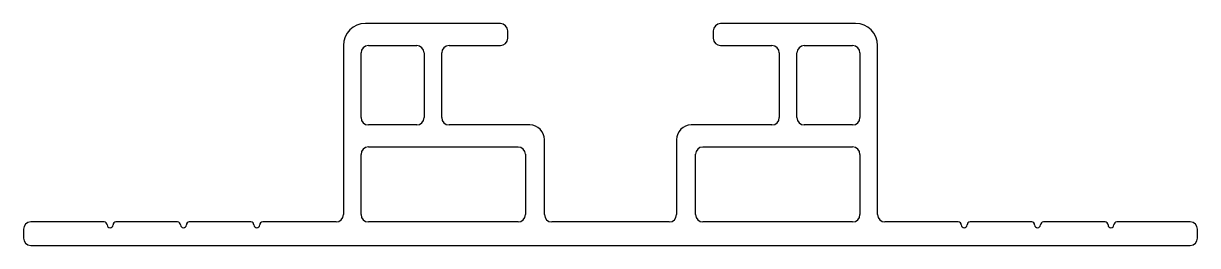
# Model space of a CAD drawing. Extents: x 2195.3 to 2275.3, y 2097.9 to 2113.
import ezdxf

# ---------------------------------------------------------------- set-up
doc = ezdxf.new("R2010")
doc.units = 0
doc.layers.get('0').update_dxf_attribs({"linetype": 'CONTINUOUS'})

msp = doc.modelspace()

# ---------------------------------------------------------------- linework, layer by layer
for p, q in [((2227.82, 2113.033), (2218.62, 2113.033)), ((2252.02, 2113.033), (2242.82, 2113.033)), ((2228.32, 2112.033), (2228.32, 2112.533)), ((2242.32, 2112.533), (2242.32, 2112.033)), ((2217.12, 2111.533), (2217.12, 2100.033)), ((2218.82, 2111.533), (2222.12, 2111.533)), ((2224.32, 2111.533), (2227.82, 2111.533)), ((2242.82, 2111.533), (2246.32, 2111.533)), ((2248.52, 2111.533), (2251.82, 2111.533)), ((2253.52, 2100.033), (2253.52, 2111.533)), ((2218.32, 2106.633), (2218.32, 2111.033)), ((2222.62, 2111.033), (2222.62, 2106.633)), ((2223.82, 2106.633), (2223.82, 2111.033)), ((2246.82, 2111.033), (2246.82, 2106.633)), ((2248.02, 2106.633), (2248.02, 2111.033)), ((2252.32, 2111.033), (2252.32, 2106.633)), ((2222.12, 2106.133), (2218.82, 2106.133)), ((2229.82, 2106.133), (2224.32, 2106.133)), ((2246.32, 2106.133), (2240.82, 2106.133)), ((2251.82, 2106.133), (2248.52, 2106.133)), ((2230.82, 2100.033), (2230.82, 2105.133)), ((2239.82, 2105.133), (2239.82, 2100.033)), ((2218.32, 2100.033), (2218.32, 2104.133)), ((2218.82, 2104.633), (2229.031, 2104.633)), ((2229.52, 2104.144), (2229.52, 2100.033)), ((2241.12, 2100.033), (2241.12, 2104.144)), ((2241.608, 2104.633), (2251.82, 2104.633)), ((2252.32, 2104.133), (2252.32, 2100.033)), ((2200.82, 2099.533), (2195.82, 2099.533)), ((2205.82, 2099.533), (2201.62, 2099.533)), ((2210.82, 2099.533), (2206.62, 2099.533)), ((2216.62, 2099.533), (2211.62, 2099.533)), ((2229.02, 2099.533), (2218.82, 2099.533)), ((2239.32, 2099.533), (2231.32, 2099.533)), ((2251.82, 2099.533), (2241.62, 2099.533)), ((2259.02, 2099.533), (2254.02, 2099.533)), ((2264.02, 2099.533), (2259.82, 2099.533)), ((2269.02, 2099.533), (2264.82, 2099.533)), ((2274.82, 2099.533), (2269.82, 2099.533)), ((2195.32, 2099.033), (2195.32, 2098.433)), ((2275.32, 2098.433), (2275.32, 2099.033)), ((2195.82, 2097.933), (2274.82, 2097.933))]:
    msp.add_line(p, q)
for centre, radius, start, end in [((2218.62, 2111.533), 1.5, 90, 180), ((2227.82, 2112.533), 0.5, 0, 90), ((2242.82, 2112.533), 0.5, 90, 180), ((2252.02, 2111.533), 1.5, 0, 90), ((2227.82, 2112.033), 0.5, 270, 360), ((2242.82, 2112.033), 0.5, 180, 270), ((2218.82, 2111.033), 0.5, 90, 180), ((2222.12, 2111.033), 0.5, 0, 90), ((2224.32, 2111.033), 0.5, 90, 180), ((2246.32, 2111.033), 0.5, 0, 90), ((2248.52, 2111.033), 0.5, 90, 180), ((2251.82, 2111.033), 0.5, 0, 90), ((2218.82, 2106.633), 0.5, 180, 270), ((2222.12, 2106.633), 0.5, 270, 360), ((2224.32, 2106.633), 0.5, 180, 270), ((2246.32, 2106.633), 0.5, 270, 0), ((2248.52, 2106.633), 0.5, 180, 270), ((2251.82, 2106.633), 0.5, 270, 0), ((2229.82, 2105.133), 1, 0, 90), ((2240.82, 2105.133), 1, 90, 180), ((2218.82, 2104.133), 0.5, 90, 180), ((2229.031, 2104.144), 0.488, 0, 90), ((2241.608, 2104.144), 0.488, 90, 180), ((2251.82, 2104.133), 0.5, 0, 90), ((2216.62, 2100.033), 0.5, 270, 0), ((2218.82, 2100.033), 0.5, 180, 270), ((2229.02, 2100.033), 0.5, 270, 0), ((2231.32, 2100.033), 0.5, 180, 270), ((2239.32, 2100.033), 0.5, 270, 0), ((2241.62, 2100.033), 0.5, 180, 270), ((2251.82, 2100.033), 0.5, 270, 0), ((2254.02, 2100.033), 0.5, 180, 270), ((2195.82, 2099.033), 0.5, 90, 180), ((2200.82, 2099.333), 0.2, 0, 90), ((2201.22, 2099.333), 0.2, 180, 360), ((2201.62, 2099.333), 0.2, 90, 180), ((2205.82, 2099.333), 0.2, 0, 90), ((2206.22, 2099.333), 0.2, 180, 360), ((2206.62, 2099.333), 0.2, 90, 180), ((2210.82, 2099.333), 0.2, 0, 90), ((2211.22, 2099.333), 0.2, 180, 0), ((2211.62, 2099.333), 0.2, 90, 180), ((2259.02, 2099.333), 0.2, 0, 90), ((2259.42, 2099.333), 0.2, 180, 360), ((2259.82, 2099.333), 0.2, 90, 180), ((2264.02, 2099.333), 0.2, 0, 90), ((2264.42, 2099.333), 0.2, 180, 360), ((2264.82, 2099.333), 0.2, 90, 180), ((2269.02, 2099.333), 0.2, 0, 90), ((2269.42, 2099.333), 0.2, 180, 360), ((2269.82, 2099.333), 0.2, 90, 180), ((2274.82, 2099.033), 0.5, 0, 90), ((2195.82, 2098.433), 0.5, 180, 270), ((2274.82, 2098.433), 0.5, 270, 0)]:
    msp.add_arc(centre, radius, start, end)

doc.saveas('drawing.dxf')
